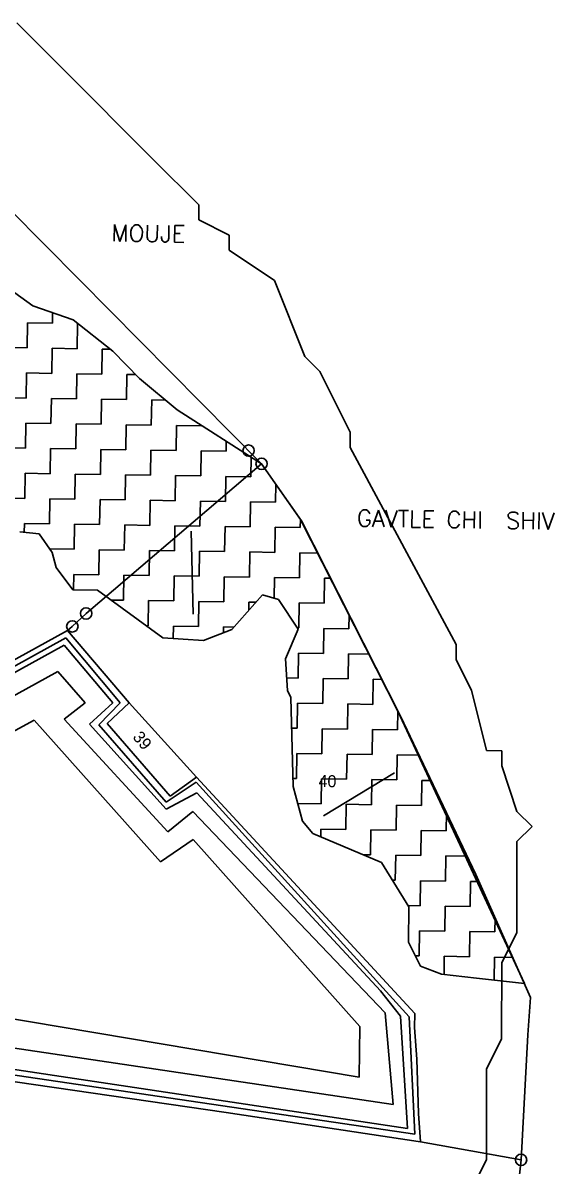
# Model space of a CAD drawing. Header units: metres. Extents: x 356669 to 359675, y 1739187 to 1741011.
# Drawn here: x 359290 to 359675, y 1739853 to 1740681 of the extents above; entities that cross this region are included whole.
import ezdxf

# ---------------------------------------------------------------- set-up
doc = ezdxf.new("R2010")
doc.units = ezdxf.units.M
for name, color, linetype in [('LINE_WATER', 4, 'Continuous'), ('POLY_HATCH', 12, 'Continuous'), ('POLY_PARCEL', 6, 'Continuous'), ('POLY_WATER', 4, 'Continuous'), ('SYM_ARROW', 1, 'Continuous'), ('TEXT_MAPOUT', 7, 'Continuous'), ('TEXT_PARCEL', 7, 'Continuous'), ('V_BOUND_LINE', 7, 'Continuous'), ('VILLAGE BOUNDRY', 15, 'Continuous')]:
    doc.layers.add(name, color=color, linetype=linetype)
doc.styles.get("Standard").update_dxf_attribs({"font": 'simplex.shx'})
doc.styles.add('TEXT_MAP', font='')
doc.styles.get('TEXT_MAP').set_extended_font_data('Kruti Dev 050')

msp = doc.modelspace()

# ---------------------------------------------------------------- linework, layer by layer
for centre in [(359453.34, 1740371.54), (359462.77, 1740362.01), (359335.66, 1740253.64), (359325.69, 1740244.25), (359650.64, 1739857.95)]:
    msp.add_circle(centre, 4.12)
at = {"layer": 'LINE_WATER'}
for p, q in [((359320.88, 1740236.06), (358966.07, 1740040.43)), ((359360.45, 1740189), (359320.88, 1740236.06)), ((359319.7, 1740230.71), (358972.18, 1740039.38)), ((359355.03, 1740188.98), (359319.7, 1740230.71)), ((358985.52, 1740030.09), (359315.1, 1740211.62)), ((359315.1, 1740211.62), (359334.89, 1740188.81)), ((359334.89, 1740188.81), (359319.86, 1740177.03)), ((359338.02, 1740173.43), (359355.03, 1740188.98)), ((359344.86, 1740172.95), (359360.45, 1740189)), ((359319.86, 1740177.03), (359394.87, 1740095.43)), ((359393.53, 1740112.01), (359338.02, 1740173.43)), ((359393.6, 1740116.84), (359344.86, 1740172.95)), ((359415.77, 1740123.65), (359393.53, 1740112.01)), ((359415.39, 1740131.36), (359393.6, 1740116.84)), ((359569.65, 1739961.48), (359415.39, 1740131.36)), ((359548.81, 1739980.34), (359415.77, 1740123.65)), ((359394.87, 1740095.43), (359413.03, 1740110.25)), ((359413.03, 1740110.25), (359552.27, 1739964.45)), ((359563.41, 1739962.1), (359548.81, 1739980.34)), ((359552.27, 1739964.45), (359558.13, 1739897.93)), ((359568.41, 1739880.6), (359563.41, 1739962.1)), ((359573.64, 1739876.64), (359569.65, 1739961.48)), ((359558.13, 1739897.93), (359231.93, 1739946.51)), ((359246.04, 1739929.06), (359568.41, 1739880.6)), ((359247.48, 1739924.68), (359573.64, 1739876.64))]:
    msp.add_line(p, q, dxfattribs=at)
at = {"layer": 'POLY_HATCH'}
for p, q in [((359297.2, 1740476.34), (359265.57, 1740499.04)), ((359326.25, 1740466.18), (359297.2, 1740476.34)), ((359355.1, 1740443.53), (359326.25, 1740466.18)), ((359374.27, 1740423.8), (359355.1, 1740443.53)), ((359401.73, 1740401.16), (359374.27, 1740423.8)), ((359462.77, 1740362.01), (359401.73, 1740401.16)), ((359490.86, 1740321.68), (359462.77, 1740362.01)), ((359561.43, 1740182.91), (359490.86, 1740321.68)), ((359287.66, 1740312.69), (359301.68, 1740311.2)), ((359301.68, 1740311.2), (359311.06, 1740297.66)), ((359311.06, 1740297.66), (359314.09, 1740286.78)), ((359314.09, 1740286.78), (359325.97, 1740270.65)), ((359325.97, 1740270.65), (359343.85, 1740270.38)), ((359343.85, 1740270.38), (359391.22, 1740235.86)), ((359441.13, 1740242.12), (359463.45, 1740266.99)), ((359463.45, 1740266.99), (359474.89, 1740263.63)), ((359474.89, 1740263.63), (359489.26, 1740242.36)), ((359420.57, 1740234.14), (359441.13, 1740242.12)), ((359489.26, 1740242.36), (359479.99, 1740220.82)), ((359391.22, 1740235.86), (359420.57, 1740234.14)), ((359479.99, 1740220.82), (359481.56, 1740197.83)), ((359481.56, 1740197.83), (359484.04, 1740192.69)), ((359484.04, 1740192.69), (359485.61, 1740128.25)), ((359653.02, 1739985.65), (359561.43, 1740182.91)), ((359485.61, 1740128.25), (359492.26, 1740103.28)), ((359492.26, 1740103.28), (359499.79, 1740094.24)), ((359499.79, 1740094.24), (359549.48, 1740073.34)), ((359549.48, 1740073.34), (359569.43, 1740041.15)), ((359569.43, 1740041.15), (359569.04, 1740015.65)), ((359569.04, 1740015.65), (359577.72, 1739998.3)), ((359577.72, 1739998.3), (359592.95, 1739992.33)), ((359592.95, 1739992.33), (359618.45, 1739989.39)), ((359618.45, 1739989.39), (359653.02, 1739985.65))]:
    msp.add_line(p, q, dxfattribs=at)
at = {"layer": 'POLY_HATCH', "linetype": 'Continuous'}
for p, q in [((359311.33, 1740463.81), (359311.45, 1740471.36)), ((359292.9, 1740445.92), (359293.17, 1740464.09)), ((359293.17, 1740464.09), (359311.33, 1740463.81)), ((359329.22, 1740445.37), (359329.5, 1740463.54)), ((359329.5, 1740463.54), (359329.62, 1740463.53)), ((359274.73, 1740446.2), (359292.9, 1740445.92)), ((359310.78, 1740427.48), (359311.06, 1740445.65)), ((359311.06, 1740445.65), (359329.22, 1740445.37)), ((359347.11, 1740426.93), (359347.39, 1740445.1)), ((359347.39, 1740445.1), (359353.22, 1740445.01)), ((359292.35, 1740409.6), (359292.62, 1740427.76)), ((359292.62, 1740427.76), (359310.78, 1740427.48)), ((359328.67, 1740409.05), (359328.95, 1740427.21)), ((359328.95, 1740427.21), (359347.11, 1740426.93)), ((359365, 1740408.5), (359365.27, 1740426.66)), ((359365.27, 1740426.66), (359371.58, 1740426.56)), ((359274.18, 1740409.87), (359292.35, 1740409.6)), ((359310.23, 1740391.16), (359310.51, 1740409.32)), ((359310.51, 1740409.32), (359328.67, 1740409.05)), ((359346.56, 1740390.61), (359346.84, 1740408.77)), ((359346.84, 1740408.77), (359365, 1740408.5)), ((359382.89, 1740390.06), (359383.16, 1740408.22)), ((359383.16, 1740408.22), (359393.36, 1740408.07)), ((359291.8, 1740373.27), (359292.07, 1740391.43)), ((359292.07, 1740391.43), (359310.23, 1740391.16)), ((359328.12, 1740372.72), (359328.4, 1740390.88)), ((359328.4, 1740390.88), (359346.56, 1740390.61)), ((359364.45, 1740372.17), (359364.72, 1740390.33)), ((359364.72, 1740390.33), (359382.89, 1740390.06)), ((359400.78, 1740371.62), (359401.05, 1740389.78)), ((359401.05, 1740389.78), (359419.21, 1740389.51)), ((359419.21, 1740389.51), (359419.22, 1740389.94)), ((359273.63, 1740373.54), (359291.8, 1740373.27)), ((359309.68, 1740354.83), (359309.96, 1740372.99)), ((359309.96, 1740372.99), (359328.12, 1740372.72)), ((359346.01, 1740354.28), (359346.29, 1740372.44)), ((359346.29, 1740372.44), (359364.45, 1740372.17)), ((359382.34, 1740353.73), (359382.61, 1740371.89)), ((359382.61, 1740371.89), (359400.78, 1740371.62)), ((359437.1, 1740371.07), (359437.21, 1740378.4)), ((359418.66, 1740353.18), (359418.94, 1740371.34)), ((359418.94, 1740371.34), (359437.1, 1740371.07)), ((359454.99, 1740352.63), (359455.21, 1740366.86)), ((359291.25, 1740336.94), (359291.52, 1740355.11)), ((359291.52, 1740355.11), (359309.68, 1740354.83)), ((359327.57, 1740336.39), (359327.85, 1740354.56)), ((359327.85, 1740354.56), (359346.01, 1740354.28)), ((359363.9, 1740335.84), (359364.17, 1740354.01)), ((359364.17, 1740354.01), (359382.34, 1740353.73)), ((359400.23, 1740335.29), (359400.5, 1740353.45)), ((359400.5, 1740353.45), (359418.66, 1740353.18)), ((359436.55, 1740334.74), (359436.83, 1740352.9)), ((359436.83, 1740352.9), (359454.99, 1740352.63)), ((359472.88, 1740334.19), (359473.08, 1740347.21)), ((359273.08, 1740337.22), (359291.25, 1740336.94)), ((359309.13, 1740318.5), (359309.41, 1740336.67)), ((359309.41, 1740336.67), (359327.57, 1740336.39)), ((359345.46, 1740317.95), (359345.74, 1740336.12)), ((359345.74, 1740336.12), (359363.9, 1740335.84)), ((359381.79, 1740317.4), (359382.06, 1740335.57)), ((359382.06, 1740335.57), (359400.23, 1740335.29)), ((359418.11, 1740316.85), (359418.39, 1740335.02)), ((359418.39, 1740335.02), (359436.55, 1740334.74)), ((359454.44, 1740316.3), (359454.72, 1740334.47)), ((359454.72, 1740334.47), (359472.88, 1740334.19)), ((359290.87, 1740312.35), (359290.97, 1740318.78)), ((359290.97, 1740318.78), (359309.13, 1740318.5)), ((359327.02, 1740300.07), (359327.3, 1740318.23)), ((359327.3, 1740318.23), (359345.46, 1740317.95)), ((359363.35, 1740299.52), (359363.62, 1740317.68)), ((359363.62, 1740317.68), (359381.79, 1740317.4)), ((359399.68, 1740298.96), (359399.95, 1740317.13)), ((359399.95, 1740317.13), (359418.11, 1740316.85)), ((359436, 1740298.41), (359436.28, 1740316.58)), ((359436.28, 1740316.58), (359454.44, 1740316.3)), ((359472.33, 1740297.86), (359472.6, 1740316.03)), ((359472.6, 1740316.03), (359490.77, 1740315.75)), ((359490.77, 1740315.75), (359490.86, 1740321.68)), ((359309.21, 1740300.34), (359327.02, 1740300.07)), ((359344.91, 1740281.63), (359345.19, 1740299.79)), ((359345.19, 1740299.79), (359363.35, 1740299.52)), ((359381.24, 1740281.08), (359381.51, 1740299.24)), ((359381.51, 1740299.24), (359399.68, 1740298.96)), ((359417.56, 1740280.53), (359417.84, 1740298.69)), ((359417.84, 1740298.69), (359436, 1740298.41)), ((359453.89, 1740279.98), (359454.17, 1740298.14)), ((359454.17, 1740298.14), (359472.33, 1740297.86)), ((359490.22, 1740279.43), (359490.49, 1740297.59)), ((359490.49, 1740297.59), (359503.37, 1740297.39)), ((359326.58, 1740270.64), (359326.75, 1740281.9)), ((359326.75, 1740281.9), (359344.91, 1740281.63)), ((359362.8, 1740263.19), (359363.07, 1740281.35)), ((359363.07, 1740281.35), (359381.24, 1740281.08)), ((359399.13, 1740262.64), (359399.4, 1740280.8)), ((359399.4, 1740280.8), (359417.56, 1740280.53)), ((359435.45, 1740262.09), (359435.73, 1740280.25)), ((359435.73, 1740280.25), (359453.89, 1740279.98)), ((359471.82, 1740264.53), (359472.05, 1740279.7)), ((359472.05, 1740279.7), (359490.22, 1740279.43)), ((359508.11, 1740260.99), (359508.38, 1740279.15)), ((359508.38, 1740279.15), (359512.66, 1740279.09)), ((359353.53, 1740263.33), (359362.8, 1740263.19)), ((359380.69, 1740244.75), (359380.96, 1740262.91)), ((359380.96, 1740262.91), (359399.13, 1740262.64)), ((359417.01, 1740244.2), (359417.29, 1740262.36)), ((359417.29, 1740262.36), (359435.45, 1740262.09)), ((359453.53, 1740255.93), (359453.62, 1740261.81)), ((359453.62, 1740261.81), (359458.73, 1740261.74)), ((359489.67, 1740243.1), (359489.94, 1740261.26)), ((359489.94, 1740261.26), (359508.11, 1740260.99)), ((359525.99, 1740242.55), (359526.14, 1740252.49)), ((359378.99, 1740244.78), (359380.69, 1740244.75)), ((359398.71, 1740235.42), (359398.85, 1740244.47)), ((359398.85, 1740244.47), (359417.01, 1740244.2)), ((359435.11, 1740239.79), (359435.18, 1740243.92)), ((359435.18, 1740243.92), (359442.64, 1740243.81)), ((359488.75, 1740243.11), (359489.67, 1740243.1)), ((359507.56, 1740224.66), (359507.83, 1740242.82)), ((359507.83, 1740242.82), (359525.99, 1740242.55)), ((359489.12, 1740206.77), (359489.39, 1740224.94)), ((359489.39, 1740224.94), (359507.56, 1740224.66)), ((359525.44, 1740206.22), (359525.72, 1740224.39)), ((359525.72, 1740224.39), (359540.51, 1740224.16)), ((359480.94, 1740206.9), (359489.12, 1740206.77)), ((359507.01, 1740188.33), (359507.28, 1740206.5)), ((359507.28, 1740206.5), (359525.44, 1740206.22)), ((359543.33, 1740187.78), (359543.61, 1740205.95)), ((359543.61, 1740205.95), (359549.79, 1740205.85)), ((359488.57, 1740170.45), (359488.84, 1740188.61)), ((359488.84, 1740188.61), (359507.01, 1740188.33)), ((359524.89, 1740169.9), (359525.17, 1740188.06)), ((359525.17, 1740188.06), (359543.33, 1740187.78)), ((359561.22, 1740169.35), (359561.43, 1740182.91)), ((359484.58, 1740170.51), (359488.57, 1740170.45)), ((359506.45, 1740152.01), (359506.73, 1740170.17)), ((359506.73, 1740170.17), (359524.89, 1740169.9)), ((359542.78, 1740151.46), (359543.06, 1740169.62)), ((359543.06, 1740169.62), (359561.22, 1740169.35)), ((359488.02, 1740134.12), (359488.29, 1740152.28)), ((359488.29, 1740152.28), (359506.45, 1740152.01)), ((359524.34, 1740133.57), (359524.62, 1740151.73)), ((359524.62, 1740151.73), (359542.78, 1740151.46)), ((359560.67, 1740133.02), (359560.94, 1740151.18)), ((359560.94, 1740151.18), (359576.72, 1740150.94)), ((359485.47, 1740134.16), (359488.02, 1740134.12)), ((359505.9, 1740115.68), (359506.18, 1740133.84)), ((359506.18, 1740133.84), (359524.34, 1740133.57)), ((359542.23, 1740115.13), (359542.51, 1740133.29)), ((359542.51, 1740133.29), (359560.67, 1740133.02)), ((359578.56, 1740114.58), (359578.83, 1740132.74)), ((359578.83, 1740132.74), (359585.41, 1740132.64)), ((359488.89, 1740115.94), (359505.9, 1740115.68)), ((359523.79, 1740097.24), (359524.07, 1740115.41)), ((359524.07, 1740115.41), (359542.23, 1740115.13)), ((359560.12, 1740096.69), (359560.39, 1740114.86)), ((359560.39, 1740114.86), (359578.56, 1740114.58)), ((359596.45, 1740096.14), (359596.64, 1740109)), ((359505.54, 1740091.82), (359505.63, 1740097.52)), ((359505.63, 1740097.52), (359523.79, 1740097.24)), ((359541.68, 1740078.8), (359541.96, 1740096.97)), ((359541.96, 1740096.97), (359560.12, 1740096.69)), ((359578.01, 1740078.25), (359578.28, 1740096.42)), ((359578.28, 1740096.42), (359596.45, 1740096.14)), ((359536.3, 1740078.89), (359541.68, 1740078.8)), ((359559.57, 1740060.37), (359559.84, 1740078.53)), ((359559.84, 1740078.53), (359578.01, 1740078.25)), ((359595.9, 1740059.82), (359596.17, 1740077.98)), ((359596.17, 1740077.98), (359611.48, 1740077.75)), ((359557.5, 1740060.4), (359559.57, 1740060.37)), ((359577.46, 1740041.93), (359577.73, 1740060.09)), ((359577.73, 1740060.09), (359595.9, 1740059.82)), ((359613.78, 1740041.38), (359614.06, 1740059.54)), ((359614.06, 1740059.54), (359620.03, 1740059.45)), ((359568.86, 1740042.06), (359577.46, 1740041.93)), ((359595.35, 1740023.49), (359595.62, 1740041.65)), ((359595.62, 1740041.65), (359613.78, 1740041.38)), ((359631.67, 1740022.94), (359631.83, 1740033.06)), ((359576.91, 1740005.6), (359577.18, 1740023.76)), ((359577.18, 1740023.76), (359595.35, 1740023.49)), ((359613.23, 1740005.05), (359613.51, 1740023.21)), ((359613.51, 1740023.21), (359631.67, 1740022.94)), ((359574.04, 1740005.64), (359576.91, 1740005.6)), ((359594.87, 1739992.1), (359595.07, 1740005.33)), ((359595.07, 1740005.33), (359613.23, 1740005.05)), ((359631.14, 1739988.01), (359631.4, 1740004.78)), ((359631.4, 1740004.78), (359644.56, 1740004.58))]:
    msp.add_line(p, q, dxfattribs=at)
at = {"layer": 'POLY_PARCEL'}
for p, q in [((359462.77, 1740362.01), (359335.66, 1740253.64)), ((359335.66, 1740253.64), (359325.69, 1740244.25)), ((359325.69, 1740244.25), (359322.15, 1740241.3)), ((359415.5, 1740135.09), (359366.74, 1740188.85)), ((359577.77, 1739871), (359650.64, 1739857.95))]:
    msp.add_line(p, q, dxfattribs=at)
at = {"layer": 'POLY_WATER'}
for p, q in [((359322.15, 1740241.3), (358964.6, 1740043.67)), ((359322.15, 1740241.3), (359322.15, 1740241.3)), ((359322.15, 1740241.3), (359322.15, 1740241.3)), ((359366.74, 1740188.85), (359322.15, 1740241.3)), ((359350.9, 1740173.88), (359366.74, 1740188.85)), ((359003.03, 1740014.79), (359298.04, 1740176.45)), ((359298.04, 1740176.45), (359389.63, 1740073.64)), ((359396.55, 1740121.35), (359350.9, 1740173.88)), ((359415.5, 1740135.09), (359396.55, 1740121.35)), ((359573.61, 1739963.83), (359415.5, 1740135.09)), ((359396.55, 1740121.35), (359396.55, 1740121.35)), ((359389.63, 1740073.64), (359413.17, 1740090.03)), ((359413.17, 1740090.03), (359533.96, 1739954.58)), ((359533.4, 1739917.71), (359236.08, 1739967.74)), ((359573.46, 1739953.87), (359573.61, 1739963.83)), ((359573.61, 1739963.83), (359573.61, 1739963.83)), ((359573.61, 1739963.83), (359573.61, 1739963.83)), ((359573.61, 1739963.83), (359573.61, 1739963.83)), ((359533.96, 1739954.58), (359533.4, 1739917.71)), ((359575.06, 1739930.85), (359573.46, 1739953.87)), ((359576.42, 1739891.45), (359575.06, 1739930.85)), ((359269.78, 1739916.41), (359437.08, 1739892.21)), ((359437.08, 1739892.21), (359576.01, 1739871.31)), ((359577.77, 1739871), (359576.42, 1739891.45)), ((359576.01, 1739871.31), (359577.77, 1739871))]:
    msp.add_line(p, q, dxfattribs=at)
at = {"layer": 'SYM_ARROW'}
for points in [[(359413.1, 1740253.11), (359411.68, 1740313.22)], [(359507.58, 1740107.03), (359559.01, 1740138.19)]]:
    msp.add_lwpolyline(points, dxfattribs=at)
for points in [[(359413.14, 1740253.11), (359413.1, 1740252.86), (359413.06, 1740253.11)], [(359507.61, 1740106.99), (359507.37, 1740106.9), (359507.56, 1740107.06)]]:
    msp.add_solid(points, dxfattribs=at)
at = {"layer": 'V_BOUND_LINE'}
for p, q in [((359330.97, 1740495.23), (359280.19, 1740546.4)), ((359462.77, 1740362.01), (359330.97, 1740495.23)), ((359491.61, 1740320.6), (359462.77, 1740362.01)), ((359563.31, 1740179.19), (359491.61, 1740320.6)), ((359617.78, 1740064.48), (359563.31, 1740179.19)), ((359657.53, 1739975.56), (359617.78, 1740064.48)), ((359655.64, 1739948.53), (359657.53, 1739975.56)), ((359650.64, 1739857.95), (359655.64, 1739948.53)), ((359642.56, 1739785.18), (359650.64, 1739857.95))]:
    msp.add_line(p, q, dxfattribs=at)
at = {"layer": 'VILLAGE BOUNDRY', "ltscale": 0.1}
for p, q in [((359318.47, 1740648.37), (359285.55, 1740681.31)), ((359384.3, 1740582.48), (359318.47, 1740648.37)), ((359417.22, 1740549.54), (359384.3, 1740582.48)), ((359417.22, 1740538.57), (359417.22, 1740549.54)), ((359439.18, 1740527.56), (359417.22, 1740538.57)), ((359439.18, 1740516.6), (359439.18, 1740527.56)), ((359472.1, 1740494.62), (359439.18, 1740516.6)), ((359494.04, 1740439.72), (359472.1, 1740494.62)), ((359505.01, 1740428.75), (359494.04, 1740439.72)), ((359526.96, 1740384.84), (359505.01, 1740428.75)), ((359526.95, 1740373.84), (359526.96, 1740384.84)), ((359603.76, 1740231.09), (359526.95, 1740373.84)), ((359603.76, 1740220.13), (359603.76, 1740231.09)), ((359614.71, 1740198.16), (359603.76, 1740220.13)), ((359625.66, 1740154.26), (359614.71, 1740198.16)), ((359636.66, 1740154.25), (359625.66, 1740154.26)), ((359636.66, 1740143.26), (359636.66, 1740154.25)), ((359647.61, 1740110.32), (359636.66, 1740143.26)), ((359658.58, 1740099.35), (359647.61, 1740110.32)), ((359647.61, 1740088.37), (359658.58, 1740099.35)), ((359647.58, 1740022.49), (359647.61, 1740088.37)), ((359636.61, 1740000.57), (359647.58, 1740022.49)), ((359636.59, 1739945.67), (359636.61, 1740000.57)), ((359625.58, 1739923.71), (359636.59, 1739945.67)), ((359625.56, 1739857.85), (359625.58, 1739923.71)), ((359614.58, 1739835.89), (359625.56, 1739857.85))]:
    msp.add_line(p, q, dxfattribs=at)

# ---------------------------------------------------------------- texts
at = {"layer": 'TEXT_MAPOUT'}
for s, height, p in [('MOUJE', 12.11, (359353.97, 1740523.15)), ('GAVTLE CHI  SHIV', 12.1103, (359531.69, 1740316.59))]:
    msp.add_text(s, height=height, rotation=359.13232, dxfattribs=at).set_placement(p)
at = {"layer": 'TEXT_PARCEL', "style": 'TEXT_MAP'}
for s, rotation, p in [('39', 310.31363, (359368.89, 1740163.83)), ('40', 359.13232, (359503.92, 1740127.91))]:
    msp.add_text(s, height=8.719, rotation=rotation, dxfattribs=at).set_placement(p)

doc.saveas('drawing.dxf')
